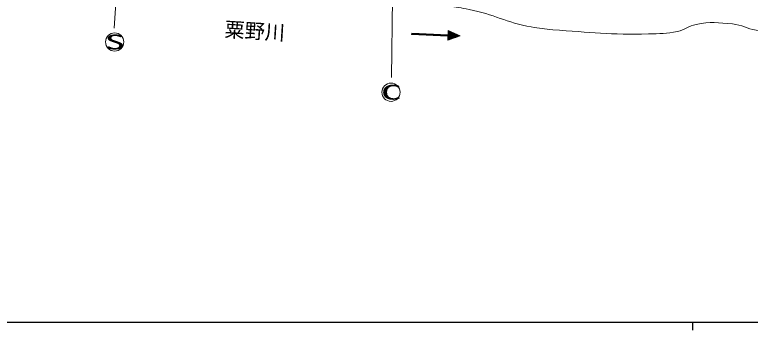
# Model space of a CAD drawing. Units: millimetres, scale not verified. Extents: x 40000 to 680000, y 20000 to 380000.
# Drawn here: x 184022 to 275175, y 204000 to 243037 of the extents above; entities that cross this region are included whole.
import ezdxf
from ezdxf.enums import TextEntityAlignment as Align

# ---------------------------------------------------------------- set-up
doc = ezdxf.new("R2010")
doc.units = ezdxf.units.MM
doc.header["$LTSCALE"] = 1000
for name, color, linetype, lineweight in [('M-BGD', 7, 'Continuous', 13), ('M-STR-STRC', 7, 'Continuous', 13), ('M-TTL-BAND', 7, 'Continuous', 25)]:
    doc.layers.add(name, color=color, linetype=linetype, lineweight=lineweight)
doc.layers.add('M-BMK-HTXT', color=7, linetype='Continuous')
doc.styles.add('ＭＳ ゴシック', font='')
doc.styles.get('ＭＳ ゴシック').set_extended_font_data('MS Gothic')

msp = doc.modelspace()

# ---------------------------------------------------------------- linework, layer by layer
at = {"layer": 'M-BGD'}
for p, q in [((233215, 240741), (233208, 240581)), ((233211, 240661), (237708, 240475)), ((233213, 240701), (237709, 240515)), ((233215, 240741), (237711, 240555)), ((237682, 239876), (237733, 241075)), ((238715, 240634), (237716, 240675)), ((238519, 240722), (237719, 240755)), ((238322, 240810), (237723, 240835)), ((238126, 240898), (237726, 240915)), ((237929, 240986), (237729, 240995)), ((237733, 241075), (239206, 240413)), ((233208, 240581), (237704, 240395)), ((233210, 240621), (237706, 240435)), ((239206, 240413), (237682, 239876)), ((237886, 239947), (237686, 239956)), ((238089, 240019), (237689, 240036)), ((238292, 240091), (237693, 240115)), ((238495, 240162), (237696, 240195)), ((238698, 240234), (237699, 240275)), ((238902, 240306), (237703, 240355)), ((239105, 240377), (237706, 240435)), ((239108, 240457), (237709, 240515)), ((238912, 240545), (237713, 240595))]:
    msp.add_line(p, q, dxfattribs=at)
msp.add_open_spline([(133393, 255158), (132061, 256649), (131661, 257155), (130355, 258219), (129459, 258949), (128854, 259223), (127956, 259950), (127068, 260669), (126736, 261270), (125799, 261924), (124133, 263088), (122947, 263322), (121214, 264384), (119738, 265289), (118869, 265762), (117569, 266905), (116920, 267475), (116441, 267717), (115990, 268453), (115935, 268544), (115870, 268629), (115912, 268713), (116011, 268907), (116276, 268910), (116521, 268879), (117519, 268753), (118022, 268406), (118940, 267994), (120090, 267478), (120702, 267120), (121856, 266612), (128227, 263807), (131980, 262662), (138304, 259756), (140313, 258833), (141159, 257777), (143180, 256882), (147670, 254892), (150138, 253475), (154933, 252416), (158037, 251731), (159853, 251791), (162991, 251287), (167572, 250552), (170077, 249807), (174642, 248978), (176944, 248559), (178226, 248269), (180544, 247951), (187940, 246936), (192095, 246421), (199534, 245796), (206161, 245238), (209878, 244946), (216522, 244666), (223355, 244379), (227186, 244306), (234024, 244153), (235467, 244121), (236281, 244228), (237719, 244102), (238750, 244011), (239321, 243892), (240337, 243691), (243400, 243087), (244957, 242059), (248035, 241536), (249072, 241359), (249655, 241247), (250704, 241176), (255329, 240866), (257927, 240517), (262560, 240663), (263968, 240707), (264776, 240675), (266153, 240971), (267096, 241174), (267522, 241628), (268462, 241844), (270182, 242239), (271222, 242056), (272979, 241895), (274156, 241787), (274739, 241318), (275904, 241125), (277393, 240879), (278246, 240787), (279754, 240817), (281582, 240853), (282594, 241159), (284373, 241587), (286986, 242216), (287929, 242730), (290802, 244041)], degree=3, knots=[0, 0, 0, 0, 1, 1, 1, 2, 2, 2, 3, 3, 3, 4, 4, 4, 5, 5, 5, 6, 6, 6, 7, 7, 7, 8, 8, 8, 9, 9, 9, 10, 10, 10, 11, 11, 11, 12, 12, 12, 13, 13, 13, 14, 14, 14, 15, 15, 15, 16, 16, 16, 17, 17, 17, 18, 18, 18, 19, 19, 19, 20, 20, 20, 21, 21, 21, 22, 22, 22, 23, 23, 23, 24, 24, 24, 25, 25, 25, 26, 26, 26, 27, 27, 27, 28, 28, 28, 29, 29, 29, 30, 30, 30, 31, 31, 31, 31], dxfattribs=at)
at = {"layer": 'M-STR-STRC'}
for p, q in [((198151, 266533), (196339, 241355)), ((231043, 261906), (230713, 235273))]:
    msp.add_line(p, q, dxfattribs=at)
for centre in [(196405, 239665), (230658, 233449)]:
    msp.add_circle(centre, 1128, dxfattribs=at)
at = {"layer": 'M-TTL-BAND'}
for p, q in [((40000, 205000), (579000, 205000)), ((268000, 205000), (268000, 204000))]:
    msp.add_line(p, q, dxfattribs=at)

# ---------------------------------------------------------------- texts
at = {"layer": 'M-BMK-HTXT', "style": 'ＭＳ ゴシック'}
msp.add_text('粟野川', height=1833, rotation=356.532, dxfattribs=at).set_placement((213687, 239561), align=Align.BOTTOM_CENTER)
at = {"layer": 'M-STR-STRC', "style": 'ＭＳ ゴシック', "width": 2}
for s, p in [('S', (196422, 239666)), ('C', (230675, 233451))]:
    msp.add_text(s, height=1833, dxfattribs=at).set_placement(p, align=Align.MIDDLE_CENTER)

doc.saveas('drawing.dxf')
